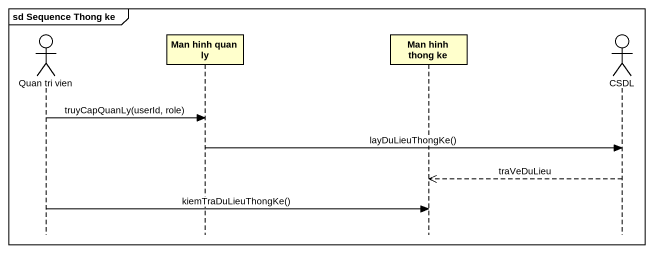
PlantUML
@startuml
mainframe sd Sequence Thong ke
hide footbox
actor "Quan tri vien" as Quan_tri_vien
participant "Man hinh quan ly" as Man_hinh_quan_ly
participant "Man hinh thong ke" as Man_hinh_thong_ke
actor CSDL

Quan_tri_vien -> Man_hinh_quan_ly : truyCapQuanLy(userId, role)
Man_hinh_quan_ly -> CSDL : layDuLieuThongKe()
CSDL -->> Man_hinh_thong_ke : traVeDuLieu
Quan_tri_vien -> Man_hinh_thong_ke : kiemTraDuLieuThongKe()
@enduml
